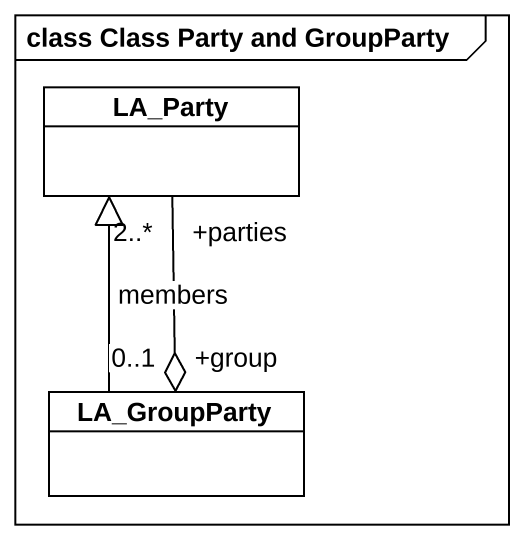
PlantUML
@startuml
mainframe class Class Party and GroupParty
hide circle
hide empty members
class LA_Party #FFFFFF
class LA_GroupParty #FFFFFF
LA_GroupParty "+group\n0..1" o-up- "+parties\n2..*" LA_Party : members
LA_GroupParty -up-|> LA_Party
@enduml
